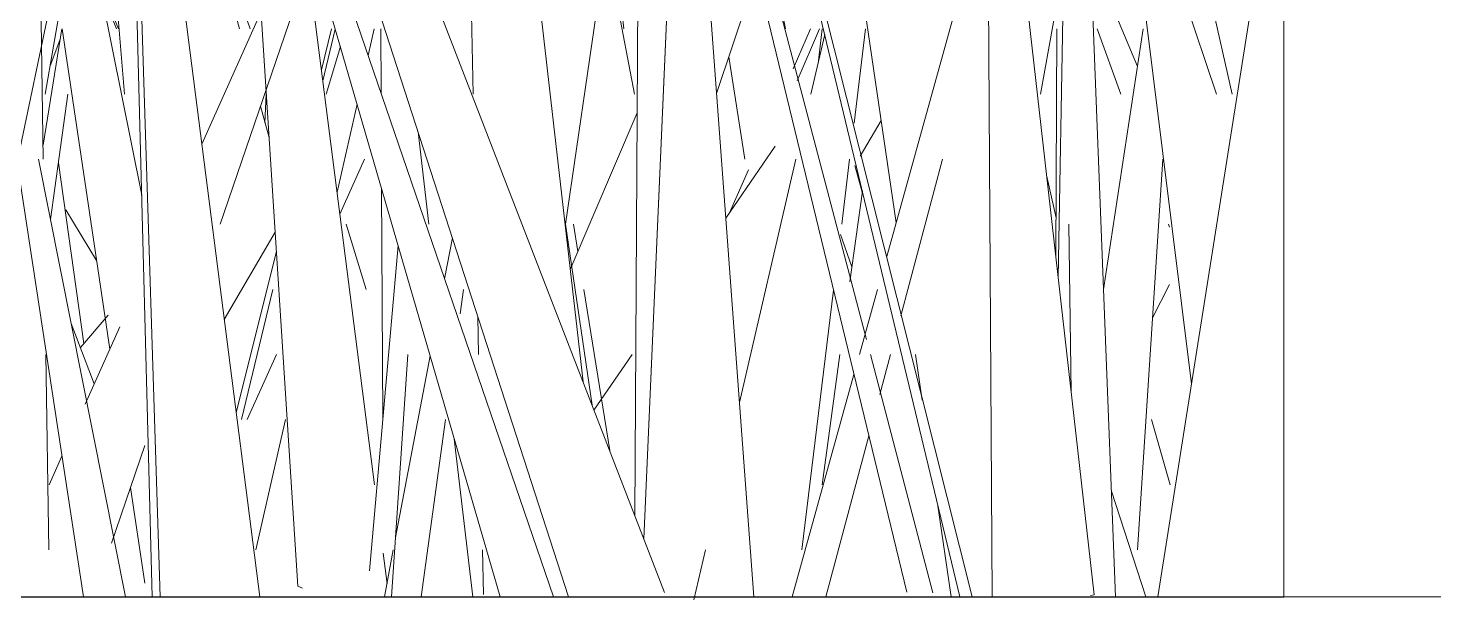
# Model space of a CAD drawing. Header units: millimetres. Extents: x -9575 to 27274, y -4387 to 11354.
# Drawn here: x -6719.4 to -6659.8, y 3047.9 to 3072.1 of the extents above; entities that cross this region are included whole.
import ezdxf

# ---------------------------------------------------------------- set-up
doc = ezdxf.new("R2010")
doc.units = ezdxf.units.MM
doc.layers.add('A-FLOR-HRAL', color=11, linetype='Continuous', lineweight=9)
doc.layers.add('G-IMPT', color=8, linetype='Continuous', lineweight=9)

# ---------------------------------------------------------------- blocks, each defined once
blk = doc.blocks.new('Railing - 2_ x 1_2_-V4-North')
at = {"layer": 'A-FLOR-HRAL'}
for p, q in [((-7478.968, 3048), (-7478.968, 3933.825)), ((-7466.268, 3048), (-7478.968, 3048))]:
    blk.add_line(p, q, dxfattribs=at)
blk = doc.blocks.new('Railing - Railing-380087-North')
blk.add_blockref('Railing - 2_ x 1_2_-V4-North', (812.8, 0))
blk = doc.blocks.new('Grass Array - 25_dwg-V49-North')
at = {"layer": 'G-IMPT'}
for p, q in [((-6717.46, 3112.972), (-6696.468, 3048)), ((-6692.395, 3048.185), (-6717.46, 3112.972)), ((-6700.5, 3069.306), (-6701.209, 3103.884)), ((-6688.455, 3103.77), (-6682.588, 3063.849)), ((-6692.395, 3048.185), (-6713.034, 3101.532)), ((-6671.089, 3098.865), (-6676.478, 3069.306)), ((-6700.06, 3093.855), (-6695.851, 3057.116)), ((-6714.099, 3048), (-6715.263, 3092.631)), ((-6692.972, 3092.954), (-6682.14, 3048.206)), ((-6679.361, 3048), (-6690.632, 3092.733)), ((-6711.938, 3091.328), (-6699.363, 3048)), ((-6697.098, 3048), (-6711.938, 3091.328)), ((-6683.844, 3058.901), (-6692.364, 3091.377)), ((-6678.519, 3048), (-6678.759, 3088.315)), ((-6668.35, 3069.306), (-6672.744, 3088.618)), ((-6693.129, 3087.492), (-6696.593, 3063.788)), ((-6710.399, 3072.065), (-6714.417, 3086.836)), ((-6688.61, 3048), (-6691.429, 3085.859)), ((-6719.828, 3066.418), (-6715.841, 3085.376)), ((-6710.312, 3085.724), (-6707.935, 3048.452)), ((-6693.652, 3051.433), (-6693.464, 3085.197)), ((-6688.73, 3084.81), (-6679.889, 3048)), ((-6714.239, 3084.642), (-6709.543, 3048)), ((-6697.098, 3048), (-6709.272, 3083.545)), ((-6718.174, 3083.1), (-6714.543, 3065.026)), ((-6713.76, 3048), (-6714.874, 3083.1)), ((-6693.277, 3050.463), (-6691.855, 3082.954)), ((-6673.664, 3083.1), (-6669.017, 3069.306)), ((-6718.717, 3066.547), (-6718.941, 3082.344)), ((-6671.496, 3048), (-6666.168, 3081.771)), ((-6677.954, 3081.212), (-6674.201, 3048.091)), ((-6673.29, 3048), (-6674.558, 3080.341)), ((-6672.968, 3080.341), (-6670.071, 3057.027)), ((-6715.281, 3069.306), (-6716.067, 3079.001)), ((-6717.017, 3078.612), (-6718.633, 3069.306)), ((-6682.985, 3062.423), (-6678.771, 3077.582)), ((-6707.739, 3076.709), (-6712.003, 3067.191)), ((-6692.129, 3076.698), (-6693.276, 3050.46)), ((-6709.945, 3072.065), (-6711.079, 3075.33)), ((-6711.219, 3063.788), (-6707.454, 3074.823)), ((-6704.681, 3052.752), (-6707.493, 3074.71)), ((-6693.674, 3069.306), (-6694.712, 3074.823)), ((-6693.674, 3069.306), (-6694.712, 3074.823)), ((-6687.796, 3074.823), (-6687.277, 3072.065)), ((-6675.489, 3074.728), (-6675.724, 3061.538)), ((-6715.531, 3072.065), (-6716.364, 3074.089)), ((-6688.49, 3074.44), (-6690.198, 3069.327)), ((-6716.301, 3073.776), (-6715.617, 3072.065)), ((-6694.125, 3072.065), (-6694.285, 3073.512)), ((-6673.612, 3073.466), (-6672.369, 3070.474)), ((-6717.934, 3072.065), (-6718.726, 3067.139)), ((-6718.003, 3071.637), (-6718.431, 3070.467)), ((-6715.897, 3058.5), (-6717.921, 3072.065)), ((-6706.5, 3072.065), (-6706.932, 3070.328)), ((-6706.872, 3069.865), (-6706.346, 3072.06)), ((-6704.957, 3070.946), (-6704.704, 3072.065)), ((-6704.406, 3069.338), (-6704.422, 3072.065)), ((-6686.953, 3070.376), (-6686.208, 3072.065)), ((-6685.835, 3072.065), (-6686.784, 3069.866)), ((-6686.198, 3069.306), (-6685.613, 3071.833)), ((-6685.896, 3070.609), (-6685.722, 3072.065)), ((-6683.881, 3072.065), (-6684.37, 3068.069)), ((-6675.819, 3062.373), (-6675.783, 3072.065)), ((-6673.068, 3069.306), (-6674.074, 3072.065)), ((-6673.798, 3061.029), (-6672.128, 3072.065)), ((-6706.131, 3071.319), (-6706.735, 3069.306)), ((-6689.677, 3070.888), (-6688.998, 3066.547)), ((-6718.414, 3063.995), (-6717.671, 3069.306)), ((-6709.272, 3069.306), (-6709.325, 3068.094)), ((-6709.147, 3067.462), (-6709.51, 3068.797)), ((-6706.27, 3065.157), (-6705.424, 3068.885)), ((-6696.396, 3061.876), (-6693.557, 3068.512)), ((-6683.225, 3068.185), (-6684.113, 3066.669)), ((-6702.837, 3067.71), (-6702.376, 3063.788)), ((-6689.805, 3064.045), (-6687.708, 3067.097)), ((-6719.828, 3066.418), (-6717.018, 3048)), ((-6715.225, 3048), (-6718.922, 3066.547)), ((-6716.995, 3058.735), (-6718.077, 3066.399)), ((-6706.15, 3064.224), (-6705.102, 3066.547)), ((-6689.223, 3056.235), (-6686.837, 3066.547)), ((-6684.556, 3066.547), (-6684.894, 3063.788)), ((-6684.025, 3065.152), (-6684.343, 3066.277)), ((-6684.025, 3065.152), (-6684.343, 3066.277)), ((-6682.391, 3059.903), (-6680.622, 3066.547)), ((-6671.292, 3066.547), (-6672.36, 3049.993)), ((-6689.647, 3064.274), (-6688.84, 3066.103)), ((-6676.209, 3065.819), (-6675.813, 3064.067)), ((-6704.328, 3055.591), (-6704.383, 3065.297)), ((-6684.019, 3065.196), (-6684.546, 3061.344)), ((-6716.457, 3062.254), (-6717.755, 3064.395)), ((-6708.892, 3063.458), (-6711.049, 3059.752)), ((-6705.038, 3061.029), (-6705.885, 3063.788)), ((-6696.594, 3063.788), (-6695.465, 3056.119)), ((-6696.07, 3062.637), (-6696.254, 3063.788)), ((-6684.947, 3063.356), (-6684.458, 3061.983)), ((-6675.272, 3063.788), (-6675.171, 3056.656)), ((-6671.014, 3063.673), (-6671.056, 3063.788)), ((-6708.84, 3062.649), (-6710.543, 3055.8)), ((-6703.683, 3062.883), (-6704.902, 3049.099)), ((-6701.712, 3061.471), (-6701.382, 3063.208)), ((-6710.313, 3055.511), (-6708.991, 3061.029)), ((-6700.92, 3061.029), (-6701.062, 3059.989)), ((-6694.722, 3054.198), (-6695.813, 3061.029)), ((-6685.236, 3060.993), (-6686.581, 3049.993)), ((-6684.139, 3058.27), (-6683.372, 3061.029)), ((-6671.726, 3059.819), (-6671.014, 3061.236)), ((-6717.143, 3058.561), (-6715.969, 3059.936)), ((-6700.274, 3058.27), (-6700.307, 3059.881)), ((-6716.558, 3057.025), (-6717.536, 3059.591)), ((-6715.474, 3059.445), (-6716.941, 3056.169)), ((-6718.483, 3049.993), (-6718.6, 3058.27)), ((-6710.081, 3055.511), (-6708.836, 3058.27)), ((-6703.791, 3050.518), (-6703.274, 3058.27)), ((-6703.791, 3050.518), (-6702.329, 3058.219)), ((-6695.388, 3055.919), (-6693.773, 3058.27)), ((-6684.966, 3058.27), (-6685.72, 3052.752)), ((-6681.03, 3048.174), (-6683.678, 3058.27)), ((-6683.276, 3056.581), (-6682.826, 3058.27)), ((-6681.768, 3058.27), (-6681.484, 3056.338)), ((-6686.993, 3048), (-6684.373, 3057.428)), ((-6709.708, 3049.993), (-6708.457, 3055.511)), ((-6701.675, 3055.511), (-6702.701, 3048)), ((-6670.986, 3052.752), (-6671.763, 3055.511)), ((-6715.828, 3050.282), (-6714.417, 3054.417)), ((-6701.308, 3054.7), (-6700.52, 3048)), ((-6685.561, 3048), (-6683.743, 3054.827)), ((-6717.928, 3053.966), (-6718.472, 3052.752)), ((-6714.417, 3048.579), (-6715.023, 3052.641)), ((-6680.841, 3051.963), (-6680.259, 3048)), ((-6672.012, 3048), (-6673.466, 3052.478)), ((-6703.791, 3050.518), (-6703.964, 3048)), ((-6704.143, 3048.55), (-6704.31, 3049.855)), ((-6703.888, 3049.993), (-6704.26, 3048)), ((-6700.066, 3048.107), (-6700.104, 3049.993)), ((-6691.159, 3047.872), (-6690.668, 3049.993)), ((-6707.739, 3048.369), (-6707.935, 3048.452)), ((-6674.354, 3048.056), (-6674.201, 3048.091))]:
    blk.add_line(p, q, dxfattribs=at)
blk = doc.blocks.new('Grass Array - Grass Array-V52-North')
blk.add_blockref('Grass Array - 25_dwg-V49-North', (0, 0))

msp = doc.modelspace()

# ---------------------------------------------------------------- linework, layer by layer
msp.add_line((-7466.268, 3048), (-6666.168, 3048))

# ---------------------------------------------------------------- block references
for name in ['Railing - Railing-380087-North', 'Grass Array - Grass Array-V52-North']:
    msp.add_blockref(name, (0, 0))

doc.saveas('drawing.dxf')
